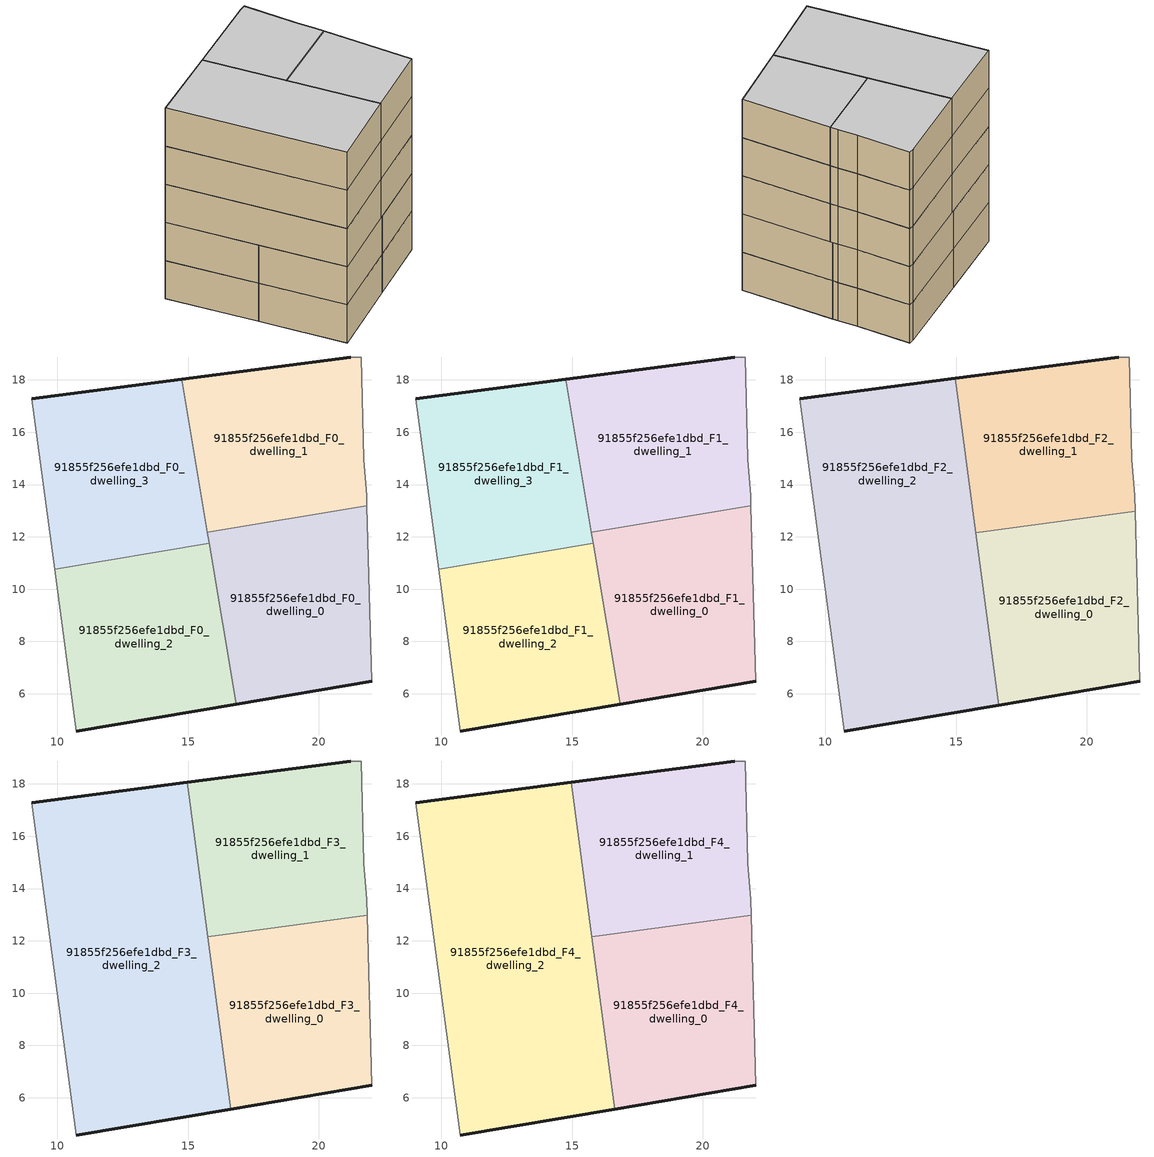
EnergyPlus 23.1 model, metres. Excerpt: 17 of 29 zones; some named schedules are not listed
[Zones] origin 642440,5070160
91855f256efe1dbd_F0_dwelling_0
 floor ground (EU_floor_Construction): 22.03,6.47 21.84,13.19 15.74,12.17 16.84,5.6 z0
 wall outside (EU_wall_Construction): 22.03,6.47 16.84,5.6 z0:3
 wall to 91855f256efe1dbd_F0_dwelling_1 (EU_wall_Construction): 15.74,12.17 21.84,13.19 z0:3
 wall adiabatic (EU_wall_Construction): 21.84,13.19 22.03,6.47 z0:3
 wall to 91855f256efe1dbd_F0_dwelling_2 (EU_wall_Construction): 16.84,5.6 15.81,11.76 z0:3
 wall to 91855f256efe1dbd_F0_dwelling_3 (EU_wall_Construction): 15.81,11.76 15.74,12.17 z0:3
91855f256efe1dbd_F0_dwelling_1
 floor ground (EU_floor_Construction): 21.84,13.19 21.83,13.58 21.73,14.98 21.63,18.88 21.23,18.88 14.75,18.03 15.74,12.17 z0
 wall outside (EU_wall_Construction): 14.75,18.03 21.23,18.88 z0:3
 wall adiabatic (EU_wall_Construction): 21.23,18.88 21.63,18.88 21.73,14.98 21.83,13.58 21.84,13.19 z0:3
 wall to 91855f256efe1dbd_F0_dwelling_3 (EU_wall_Construction): 15.74,12.17 14.75,18.03 z0:3
91855f256efe1dbd_F0_dwelling_2
 floor ground (EU_floor_Construction): 16.84,5.6 15.81,11.76 9.89,10.76 10.72,4.57 z0
 wall outside (EU_wall_Construction): 16.84,5.6 10.72,4.57 z0:3
 wall adiabatic (EU_wall_Construction): 10.72,4.57 9.89,10.76 z0:3
 wall to 91855f256efe1dbd_F0_dwelling_3 (EU_wall_Construction): 9.89,10.76 15.81,11.76 z0:3
91855f256efe1dbd_F0_dwelling_3
 floor ground (EU_floor_Construction): 15.81,11.76 14.75,18.03 9.02,17.28 9.89,10.76 z0
 wall outside (EU_wall_Construction): 9.02,17.28 14.75,18.03 z0:3
 wall adiabatic (EU_wall_Construction): 9.89,10.76 9.02,17.28 z0:3
91855f256efe1dbd_F1_dwelling_0
 floor to 91855f256efe1dbd_F0_dwelling_0 (EU_floor_Construction): 22.03,6.47 21.84,13.19 15.74,12.17 16.84,5.6 z3
 wall outside (EU_wall_Construction): 22.03,6.47 16.84,5.6 z3:6
 wall to 91855f256efe1dbd_F1_dwelling_1 (EU_wall_Construction): 15.74,12.17 21.84,13.19 z3:6
 wall adiabatic (EU_wall_Construction): 21.84,13.19 22.03,6.47 z3:6
 wall to 91855f256efe1dbd_F1_dwelling_2 (EU_wall_Construction): 16.84,5.6 15.81,11.76 z3:6
 wall to 91855f256efe1dbd_F1_dwelling_3 (EU_wall_Construction): 15.81,11.76 15.74,12.17 z3:6
91855f256efe1dbd_F1_dwelling_1
 floor to 91855f256efe1dbd_F0_dwelling_1 (EU_floor_Construction): 21.84,13.19 21.83,13.58 21.73,14.98 21.63,18.88 21.23,18.88 14.75,18.03 15.74,12.17 z3
 wall outside (EU_wall_Construction): 14.75,18.03 21.23,18.88 z3:6
 wall adiabatic (EU_wall_Construction): 21.23,18.88 21.63,18.88 21.73,14.98 21.83,13.58 21.84,13.19 z3:6
 wall to 91855f256efe1dbd_F1_dwelling_3 (EU_wall_Construction): 15.74,12.17 14.75,18.03 z3:6
91855f256efe1dbd_F1_dwelling_2
 floor to 91855f256efe1dbd_F0_dwelling_2 (EU_floor_Construction): 16.84,5.6 15.81,11.76 9.89,10.76 10.72,4.57 z3
 wall outside (EU_wall_Construction): 16.84,5.6 10.72,4.57 z3:6
 wall adiabatic (EU_wall_Construction): 10.72,4.57 9.89,10.76 z3:6
 wall to 91855f256efe1dbd_F1_dwelling_3 (EU_wall_Construction): 9.89,10.76 15.81,11.76 z3:6
91855f256efe1dbd_F1_dwelling_3
 floor to 91855f256efe1dbd_F0_dwelling_3 (EU_floor_Construction): 15.81,11.76 14.75,18.03 9.02,17.28 9.89,10.76 z3
 wall outside (EU_wall_Construction): 9.02,17.28 14.75,18.03 z3:6
 wall adiabatic (EU_wall_Construction): 9.89,10.76 9.02,17.28 z3:6
91855f256efe1dbd_F2_dwelling_0
 floor to 91855f256efe1dbd_F1_dwelling_0 (EU_floor_Construction): 22.03,6.47 21.84,12.98 15.75,12.16 15.79,11.82 16.84,5.6 z6
 floor to 91855f256efe1dbd_F1_dwelling_2 (EU_floor_Construction): 16.84,5.6 15.81,11.75 16.63,5.57 z6
 wall outside (EU_wall_Construction): 22.03,6.47 16.63,5.57 z6:9
 wall to 91855f256efe1dbd_F2_dwelling_1 (EU_wall_Construction): 15.75,12.16 21.84,12.98 z6:9
 wall adiabatic (EU_wall_Construction): 21.84,12.98 22.03,6.47 z6:9
 wall to 91855f256efe1dbd_F2_dwelling_2 (EU_wall_Construction): 16.63,5.57 15.75,12.16 z6:9
91855f256efe1dbd_F2_dwelling_1
 floor to 91855f256efe1dbd_F1_dwelling_1 (EU_floor_Construction): 21.84,13.19 21.83,13.58 21.73,14.98 21.63,18.88 21.23,18.88 14.96,18.06 15.75,12.17 z6
 floor to 91855f256efe1dbd_F1_dwelling_0 (EU_floor_Construction): 21.84,12.98 21.84,13.19 15.75,12.17 z6
 wall outside (EU_wall_Construction): 14.96,18.06 21.23,18.88 z6:9
 wall adiabatic (EU_wall_Construction): 21.23,18.88 21.63,18.88 21.73,14.98 21.83,13.58 21.84,12.98 z6:9
 wall to 91855f256efe1dbd_F2_dwelling_2 (EU_wall_Construction): 15.75,12.16 14.96,18.06 z6:9
91855f256efe1dbd_F2_dwelling_2
 floor to 91855f256efe1dbd_F1_dwelling_2 (EU_floor_Construction): 16.63,5.57 15.8,11.76 9.89,10.76 10.72,4.57 z6
 floor to 91855f256efe1dbd_F1_dwelling_3 (EU_floor_Construction): 15.8,11.76 15.79,11.84 14.75,18.03 9.02,17.28 9.89,10.76 z6
 floor to 91855f256efe1dbd_F1_dwelling_1 (EU_floor_Construction): 15.75,12.17 14.96,18.06 14.75,18.03 15.74,12.17 z6
 wall outside (EU_wall_Construction): 16.63,5.57 10.72,4.57 / 9.02,17.28 14.96,18.06 z6:9
 wall adiabatic (EU_wall_Construction): 10.72,4.57 9.02,17.28 z6:9
91855f256efe1dbd_F3_dwelling_0
 floor to 91855f256efe1dbd_F2_dwelling_0 (EU_floor_Construction): 22.03,6.47 21.84,12.98 15.75,12.16 16.63,5.57 z9
 wall outside (EU_wall_Construction): 22.03,6.47 16.63,5.57 z9:12
 wall to 91855f256efe1dbd_F3_dwelling_1 (EU_wall_Construction): 15.75,12.16 21.84,12.98 z9:12
 wall adiabatic (EU_wall_Construction): 21.84,12.98 22.03,6.47 z9:12
 wall to 91855f256efe1dbd_F3_dwelling_2 (EU_wall_Construction): 16.63,5.57 15.75,12.16 z9:12
91855f256efe1dbd_F3_dwelling_1
 floor to 91855f256efe1dbd_F2_dwelling_1 (EU_floor_Construction): 21.84,12.98 21.83,13.58 21.73,14.98 21.63,18.88 21.23,18.88 14.96,18.06 15.75,12.16 z9
 wall outside (EU_wall_Construction): 14.96,18.06 21.23,18.88 z9:12
 wall adiabatic (EU_wall_Construction): 21.23,18.88 21.63,18.88 21.73,14.98 21.83,13.58 21.84,12.98 z9:12
 wall to 91855f256efe1dbd_F3_dwelling_2 (EU_wall_Construction): 15.75,12.16 14.96,18.06 z9:12
91855f256efe1dbd_F3_dwelling_2
 floor to 91855f256efe1dbd_F2_dwelling_2 (EU_floor_Construction): 16.63,5.57 14.96,18.06 9.02,17.28 10.72,4.57 z9
 wall outside (EU_wall_Construction): 16.63,5.57 10.72,4.57 / 9.02,17.28 14.96,18.06 z9:12
 wall adiabatic (EU_wall_Construction): 10.72,4.57 9.02,17.28 z9:12
91855f256efe1dbd_F4_dwelling_0
 floor to 91855f256efe1dbd_F3_dwelling_0 (EU_floor_Construction): 22.03,6.47 21.84,12.98 15.75,12.16 16.63,5.57 z12
 wall outside (EU_wall_Construction): 22.03,6.47 16.63,5.57 z12:15
 wall to 91855f256efe1dbd_F4_dwelling_1 (EU_wall_Construction): 15.75,12.16 21.84,12.98 z12:15
 wall adiabatic (EU_wall_Construction): 21.84,12.98 22.03,6.47 z12:15
 wall to 91855f256efe1dbd_F4_dwelling_2 (EU_wall_Construction): 16.63,5.57 15.75,12.16 z12:15
 ceiling to 91855f256efe1dbd_F5_dwelling_0 (EU_floor_Construction): 21.84,12.98 22.03,6.47 16.63,5.57 15.75,12.16 z15
91855f256efe1dbd_F4_dwelling_1
 floor to 91855f256efe1dbd_F3_dwelling_1 (EU_floor_Construction): 21.84,12.98 21.83,13.58 21.73,14.98 21.63,18.88 21.23,18.88 14.96,18.06 15.75,12.16 z12
 wall outside (EU_wall_Construction): 14.96,18.06 21.23,18.88 z12:15
 wall adiabatic (EU_wall_Construction): 21.23,18.88 21.63,18.88 21.73,14.98 21.83,13.58 21.84,12.98 z12:15
 wall to 91855f256efe1dbd_F4_dwelling_2 (EU_wall_Construction): 15.75,12.16 14.96,18.06 z12:15
 ceiling to 91855f256efe1dbd_F5_dwelling_1 (EU_floor_Construction): 21.63,18.88 21.73,14.98 21.83,13.58 21.84,12.98 15.75,12.16 14.96,18.06 21.23,18.88 z15
91855f256efe1dbd_F4_dwelling_2
 floor to 91855f256efe1dbd_F3_dwelling_2 (EU_floor_Construction): 16.63,5.57 14.96,18.06 9.02,17.28 10.72,4.57 z12
 wall outside (EU_wall_Construction): 16.63,5.57 10.72,4.57 / 9.02,17.28 14.96,18.06 z12:15
 wall adiabatic (EU_wall_Construction): 10.72,4.57 9.02,17.28 z12:15
 ceiling to 91855f256efe1dbd_F5_dwelling_2 (EU_floor_Construction): 14.96,18.06 16.63,5.57 10.72,4.57 9.02,17.28 z15
[Building]
EU S2 Campaign: North Axis=0; Terrain=City; Solar Distribution=FullExterior
[Site:Location]
Lyon-Bron: Latitude=45.75; Longitude=5; Time Zone=1; Elevation=198
[SizingPeriod:WeatherFileDays]
AnnualSizingPeriod: Begin Month=1; Begin Day of Month=1; End Month=12; End Day of Month=31; Day of Week for Start Day=Monday; Use Weather File Daylight Saving Period=No; Use Weather File Rain and Snow Indicators=No
[MATERIAL]
EU_InternalMass_Material: Roughness=MediumRough; Thickness=0.1; Conductivity=1; Density=1800; Specific Heat=900; Thermal Absorptance=0.9; Solar Absorptance=0.7; Visible Absorptance=0.7
[MATERIAL:NOMASS] Roughness=MediumRough; Thermal Absorptance=0.9; Solar Absorptance=0.7; Visible Absorptance=0.7
Name | Thermal Resistance
EU_wall_NoMass | 0.776494
EU_floor_NoMass | 0.421597
[CONSTRUCTION]
EU_wall_Construction: EU_wall_NoMass
EU_floor_Construction: EU_floor_NoMass
EU_InternalMass_Construction: EU_InternalMass_Material
[ZONE] Type=1; Multiplier=1; Ceiling Height=autocalculate; Floor Area=autocalculate; Part of Total Floor Area=Yes
Name | Volume
91855f256efe1dbd_F0_dwelling_0; 91855f256efe1dbd_F1_dwelling_0 | 114.292
91855f256efe1dbd_F2_dwelling_0; 91855f256efe1dbd_F3_dwelling_0; 91855f256efe1dbd_F4_dwelling_0 | 114.311
91855f256efe1dbd_F0_dwelling_1; 91855f256efe1dbd_F1_dwelling_1 | 114.304
91855f256efe1dbd_F2_dwelling_1; 91855f256efe1dbd_F3_dwelling_1; 91855f256efe1dbd_F4_dwelling_1 | 114.302
91855f256efe1dbd_F0_dwelling_2; 91855f256efe1dbd_F1_dwelling_2 | 114.288
91855f256efe1dbd_F2_dwelling_2; 91855f256efe1dbd_F3_dwelling_2; 91855f256efe1dbd_F4_dwelling_2 | 228.565
91855f256efe1dbd_F0_dwelling_3; 91855f256efe1dbd_F1_dwelling_3 | 114.3
[INTERNALMASS] Construction=EU_InternalMass_Construction
Name | Zone or ZoneList | Surface Area
91855f256efe1dbd_F0_dwelling_0_EU_InternalMass | 91855f256efe1dbd_F0_dwelling_0 | 38.097
91855f256efe1dbd_F0_dwelling_1_EU_InternalMass | 91855f256efe1dbd_F0_dwelling_1 | 38.1011
91855f256efe1dbd_F0_dwelling_2_EU_InternalMass | 91855f256efe1dbd_F0_dwelling_2 | 38.096
91855f256efe1dbd_F0_dwelling_3_EU_InternalMass | 91855f256efe1dbd_F0_dwelling_3 | 38.0998
91855f256efe1dbd_F1_dwelling_0_EU_InternalMass | 91855f256efe1dbd_F1_dwelling_0 | 38.097
91855f256efe1dbd_F1_dwelling_1_EU_InternalMass | 91855f256efe1dbd_F1_dwelling_1 | 38.1011
91855f256efe1dbd_F1_dwelling_2_EU_InternalMass | 91855f256efe1dbd_F1_dwelling_2 | 38.096
91855f256efe1dbd_F1_dwelling_3_EU_InternalMass | 91855f256efe1dbd_F1_dwelling_3 | 38.0998
91855f256efe1dbd_F2_dwelling_0_EU_InternalMass | 91855f256efe1dbd_F2_dwelling_0 | 38.1036
91855f256efe1dbd_F2_dwelling_1_EU_InternalMass | 91855f256efe1dbd_F2_dwelling_1 | 38.1005
91855f256efe1dbd_F2_dwelling_2_EU_InternalMass | 91855f256efe1dbd_F2_dwelling_2 | 76.1883
91855f256efe1dbd_F3_dwelling_0_EU_InternalMass | 91855f256efe1dbd_F3_dwelling_0 | 38.1036
91855f256efe1dbd_F3_dwelling_1_EU_InternalMass | 91855f256efe1dbd_F3_dwelling_1 | 38.1005
91855f256efe1dbd_F3_dwelling_2_EU_InternalMass | 91855f256efe1dbd_F3_dwelling_2 | 76.1883
91855f256efe1dbd_F4_dwelling_0_EU_InternalMass | 91855f256efe1dbd_F4_dwelling_0 | 38.1036
91855f256efe1dbd_F4_dwelling_1_EU_InternalMass | 91855f256efe1dbd_F4_dwelling_1 | 38.1005
91855f256efe1dbd_F4_dwelling_2_EU_InternalMass | 91855f256efe1dbd_F4_dwelling_2 | 76.1883
[OTHEREQUIPMENT] Fuel Type=Electricity; Design Level Calculation Method=Watts/Area; Power per Zone Floor Area=1; Fraction Latent=0; Fraction Radiant=0; Fraction Lost=0; Carbon Dioxide Generation Rate=0; EndUse Subcategory=EU_Step8_InternalGains
Name | Zone or ZoneList or Space or SpaceList | Schedule
EU_Step8_InternalGain_91855f256efe1dbd_F0_dwelling_0_f000 | 91855f256efe1dbd_F0_dwelling_0 | EU_Step8_GainSchedule_91855f256efe1dbd_F0_dwelling_0_f000
EU_Step8_InternalGain_91855f256efe1dbd_F0_dwelling_1_f000 | 91855f256efe1dbd_F0_dwelling_1 | EU_Step8_GainSchedule_91855f256efe1dbd_F0_dwelling_1_f000
EU_Step8_InternalGain_91855f256efe1dbd_F0_dwelling_2_f000 | 91855f256efe1dbd_F0_dwelling_2 | EU_Step8_GainSchedule_91855f256efe1dbd_F0_dwelling_2_f000
EU_Step8_InternalGain_91855f256efe1dbd_F0_dwelling_3_f000 | 91855f256efe1dbd_F0_dwelling_3 | EU_Step8_GainSchedule_91855f256efe1dbd_F0_dwelling_3_f000
EU_Step8_InternalGain_91855f256efe1dbd_F1_dwelling_0_f000 | 91855f256efe1dbd_F1_dwelling_0 | EU_Step8_GainSchedule_91855f256efe1dbd_F1_dwelling_0_f000
EU_Step8_InternalGain_91855f256efe1dbd_F1_dwelling_1_f000 | 91855f256efe1dbd_F1_dwelling_1 | EU_Step8_GainSchedule_91855f256efe1dbd_F1_dwelling_1_f000
EU_Step8_InternalGain_91855f256efe1dbd_F1_dwelling_2_f000 | 91855f256efe1dbd_F1_dwelling_2 | EU_Step8_GainSchedule_91855f256efe1dbd_F1_dwelling_2_f000
EU_Step8_InternalGain_91855f256efe1dbd_F1_dwelling_3_f000 | 91855f256efe1dbd_F1_dwelling_3 | EU_Step8_GainSchedule_91855f256efe1dbd_F1_dwelling_3_f000
EU_Step8_InternalGain_91855f256efe1dbd_F2_dwelling_0_f000 | 91855f256efe1dbd_F2_dwelling_0 | EU_Step8_GainSchedule_91855f256efe1dbd_F2_dwelling_0_f000
EU_Step8_InternalGain_91855f256efe1dbd_F2_dwelling_1_f000 | 91855f256efe1dbd_F2_dwelling_1 | EU_Step8_GainSchedule_91855f256efe1dbd_F2_dwelling_1_f000
EU_Step8_InternalGain_91855f256efe1dbd_F2_dwelling_2_f000 | 91855f256efe1dbd_F2_dwelling_2 | EU_Step8_GainSchedule_91855f256efe1dbd_F2_dwelling_2_f000
EU_Step8_InternalGain_91855f256efe1dbd_F3_dwelling_0_f000 | 91855f256efe1dbd_F3_dwelling_0 | EU_Step8_GainSchedule_91855f256efe1dbd_F3_dwelling_0_f000
EU_Step8_InternalGain_91855f256efe1dbd_F3_dwelling_1_f000 | 91855f256efe1dbd_F3_dwelling_1 | EU_Step8_GainSchedule_91855f256efe1dbd_F3_dwelling_1_f000
EU_Step8_InternalGain_91855f256efe1dbd_F3_dwelling_2_f000 | 91855f256efe1dbd_F3_dwelling_2 | EU_Step8_GainSchedule_91855f256efe1dbd_F3_dwelling_2_f000
EU_Step8_InternalGain_91855f256efe1dbd_F4_dwelling_0_f000 | 91855f256efe1dbd_F4_dwelling_0 | EU_Step8_GainSchedule_91855f256efe1dbd_F4_dwelling_0_f000
EU_Step8_InternalGain_91855f256efe1dbd_F4_dwelling_1_f000 | 91855f256efe1dbd_F4_dwelling_1 | EU_Step8_GainSchedule_91855f256efe1dbd_F4_dwelling_1_f000
EU_Step8_InternalGain_91855f256efe1dbd_F4_dwelling_2_f000 | 91855f256efe1dbd_F4_dwelling_2 | EU_Step8_GainSchedule_91855f256efe1dbd_F4_dwelling_2_f000
[ZONEVENTILATION:DESIGNFLOWRATE] Schedule=EU_AlwaysOn; Design Flow Rate Calculation Method=AirChanges/Hour; Air Changes per Hour=0.693814; Ventilation Type=Natural; Fan Pressure Rise=0; Fan Total Efficiency=1; Constant Term Coefficient=1; Temperature Term Coefficient=0; Velocity Term Coefficient=0; Velocity Squared Term Coefficient=0; Minimum Indoor Temperature=-100; Maximum Indoor Temperature=100; Delta Temperature=-100; Minimum Outdoor Temperature=-100; Maximum Outdoor Temperature=100; Maximum Wind Speed=40
Name | Zone or ZoneList or Space or SpaceList
EU_ConstantAir_91855f256efe1dbd_F0_dwelling_0 | 91855f256efe1dbd_F0_dwelling_0
EU_ConstantAir_91855f256efe1dbd_F0_dwelling_1 | 91855f256efe1dbd_F0_dwelling_1
EU_ConstantAir_91855f256efe1dbd_F0_dwelling_2 | 91855f256efe1dbd_F0_dwelling_2
EU_ConstantAir_91855f256efe1dbd_F0_dwelling_3 | 91855f256efe1dbd_F0_dwelling_3
EU_ConstantAir_91855f256efe1dbd_F1_dwelling_0 | 91855f256efe1dbd_F1_dwelling_0
EU_ConstantAir_91855f256efe1dbd_F1_dwelling_1 | 91855f256efe1dbd_F1_dwelling_1
EU_ConstantAir_91855f256efe1dbd_F1_dwelling_2 | 91855f256efe1dbd_F1_dwelling_2
EU_ConstantAir_91855f256efe1dbd_F1_dwelling_3 | 91855f256efe1dbd_F1_dwelling_3
EU_ConstantAir_91855f256efe1dbd_F2_dwelling_0 | 91855f256efe1dbd_F2_dwelling_0
EU_ConstantAir_91855f256efe1dbd_F2_dwelling_1 | 91855f256efe1dbd_F2_dwelling_1
EU_ConstantAir_91855f256efe1dbd_F2_dwelling_2 | 91855f256efe1dbd_F2_dwelling_2
EU_ConstantAir_91855f256efe1dbd_F3_dwelling_0 | 91855f256efe1dbd_F3_dwelling_0
EU_ConstantAir_91855f256efe1dbd_F3_dwelling_1 | 91855f256efe1dbd_F3_dwelling_1
EU_ConstantAir_91855f256efe1dbd_F3_dwelling_2 | 91855f256efe1dbd_F3_dwelling_2
EU_ConstantAir_91855f256efe1dbd_F4_dwelling_0 | 91855f256efe1dbd_F4_dwelling_0
EU_ConstantAir_91855f256efe1dbd_F4_dwelling_1 | 91855f256efe1dbd_F4_dwelling_1
EU_ConstantAir_91855f256efe1dbd_F4_dwelling_2 | 91855f256efe1dbd_F4_dwelling_2
[HVACTEMPLATE:THERMOSTAT] Constant Heating Setpoint=20; Constant Cooling Setpoint=50
EU_HeatOnly_91855f256efe1dbd_F0_dwelling_0; EU_HeatOnly_91855f256efe1dbd_F0_dwelling_1; EU_HeatOnly_91855f256efe1dbd_F0_dwelling_2; EU_HeatOnly_91855f256efe1dbd_F0_dwelling_3; EU_HeatOnly_91855f256efe1dbd_F1_dwelling_0; EU_HeatOnly_91855f256efe1dbd_F1_dwelling_1; EU_HeatOnly_91855f256efe1dbd_F1_dwelling_2; EU_HeatOnly_91855f256efe1dbd_F1_dwelling_3; EU_HeatOnly_91855f256efe1dbd_F2_dwelling_0; EU_HeatOnly_91855f256efe1dbd_F2_dwelling_1; EU_HeatOnly_91855f256efe1dbd_F2_dwelling_2; EU_HeatOnly_91855f256efe1dbd_F3_dwelling_0; EU_HeatOnly_91855f256efe1dbd_F3_dwelling_1; EU_HeatOnly_91855f256efe1dbd_F3_dwelling_2; EU_HeatOnly_91855f256efe1dbd_F4_dwelling_0; EU_HeatOnly_91855f256efe1dbd_F4_dwelling_1; EU_HeatOnly_91855f256efe1dbd_F4_dwelling_2; EU_HeatOnly_91855f256efe1dbd_F5_dwelling_0; EU_HeatOnly_91855f256efe1dbd_F5_dwelling_1; EU_HeatOnly_91855f256efe1dbd_F5_dwelling_2; EU_HeatOnly_91855f256efe1dbd_F6_dwelling_0; EU_HeatOnly_91855f256efe1dbd_F6_dwelling_1; EU_HeatOnly_91855f256efe1dbd_F6_dwelling_2; EU_HeatOnly_91855f256efe1dbd_F7_dwelling_0; EU_HeatOnly_91855f256efe1dbd_F7_dwelling_1; EU_HeatOnly_91855f256efe1dbd_F7_dwelling_2; EU_HeatOnly_91855f256efe1dbd_F8_dwelling_0; EU_HeatOnly_91855f256efe1dbd_F8_dwelling_1; EU_HeatOnly_91855f256efe1dbd_F8_dwelling_2
[HVACTEMPLATE:ZONE:IDEALLOADSAIRSYSTEM] System Availability Schedule=EU_AlwaysOn; Maximum Heating Supply Air Temperature=50; Minimum Cooling Supply Air Temperature=13; Maximum Heating Supply Air Humidity Ratio=0.0156; Minimum Cooling Supply Air Humidity Ratio=0.0077; Heating Limit=NoLimit; Cooling Limit=NoLimit; Heating Availability Schedule=EU_AlwaysOn; Cooling Availability Schedule=EU_CoolingOff; Dehumidification Control Type=ConstantSensibleHeatRatio; Cooling Sensible Heat Ratio=0.7; Dehumidification Setpoint=60; Humidification Control Type=None; Humidification Setpoint=30; Outdoor Air Method=None; Outdoor Air Flow Rate per Person=0.00944; Outdoor Air Flow Rate per Zone Floor Area=0; Outdoor Air Flow Rate per Zone=0; Demand Controlled Ventilation Type=None; Outdoor Air Economizer Type=NoEconomizer; Heat Recovery Type=None; Sensible Heat Recovery Effectiveness=0.7; Latent Heat Recovery Effectiveness=0.65
Name | Template Thermostat
91855f256efe1dbd_F0_dwelling_0 | EU_HeatOnly_91855f256efe1dbd_F0_dwelling_0
91855f256efe1dbd_F0_dwelling_1 | EU_HeatOnly_91855f256efe1dbd_F0_dwelling_1
91855f256efe1dbd_F0_dwelling_2 | EU_HeatOnly_91855f256efe1dbd_F0_dwelling_2
91855f256efe1dbd_F0_dwelling_3 | EU_HeatOnly_91855f256efe1dbd_F0_dwelling_3
91855f256efe1dbd_F1_dwelling_0 | EU_HeatOnly_91855f256efe1dbd_F1_dwelling_0
